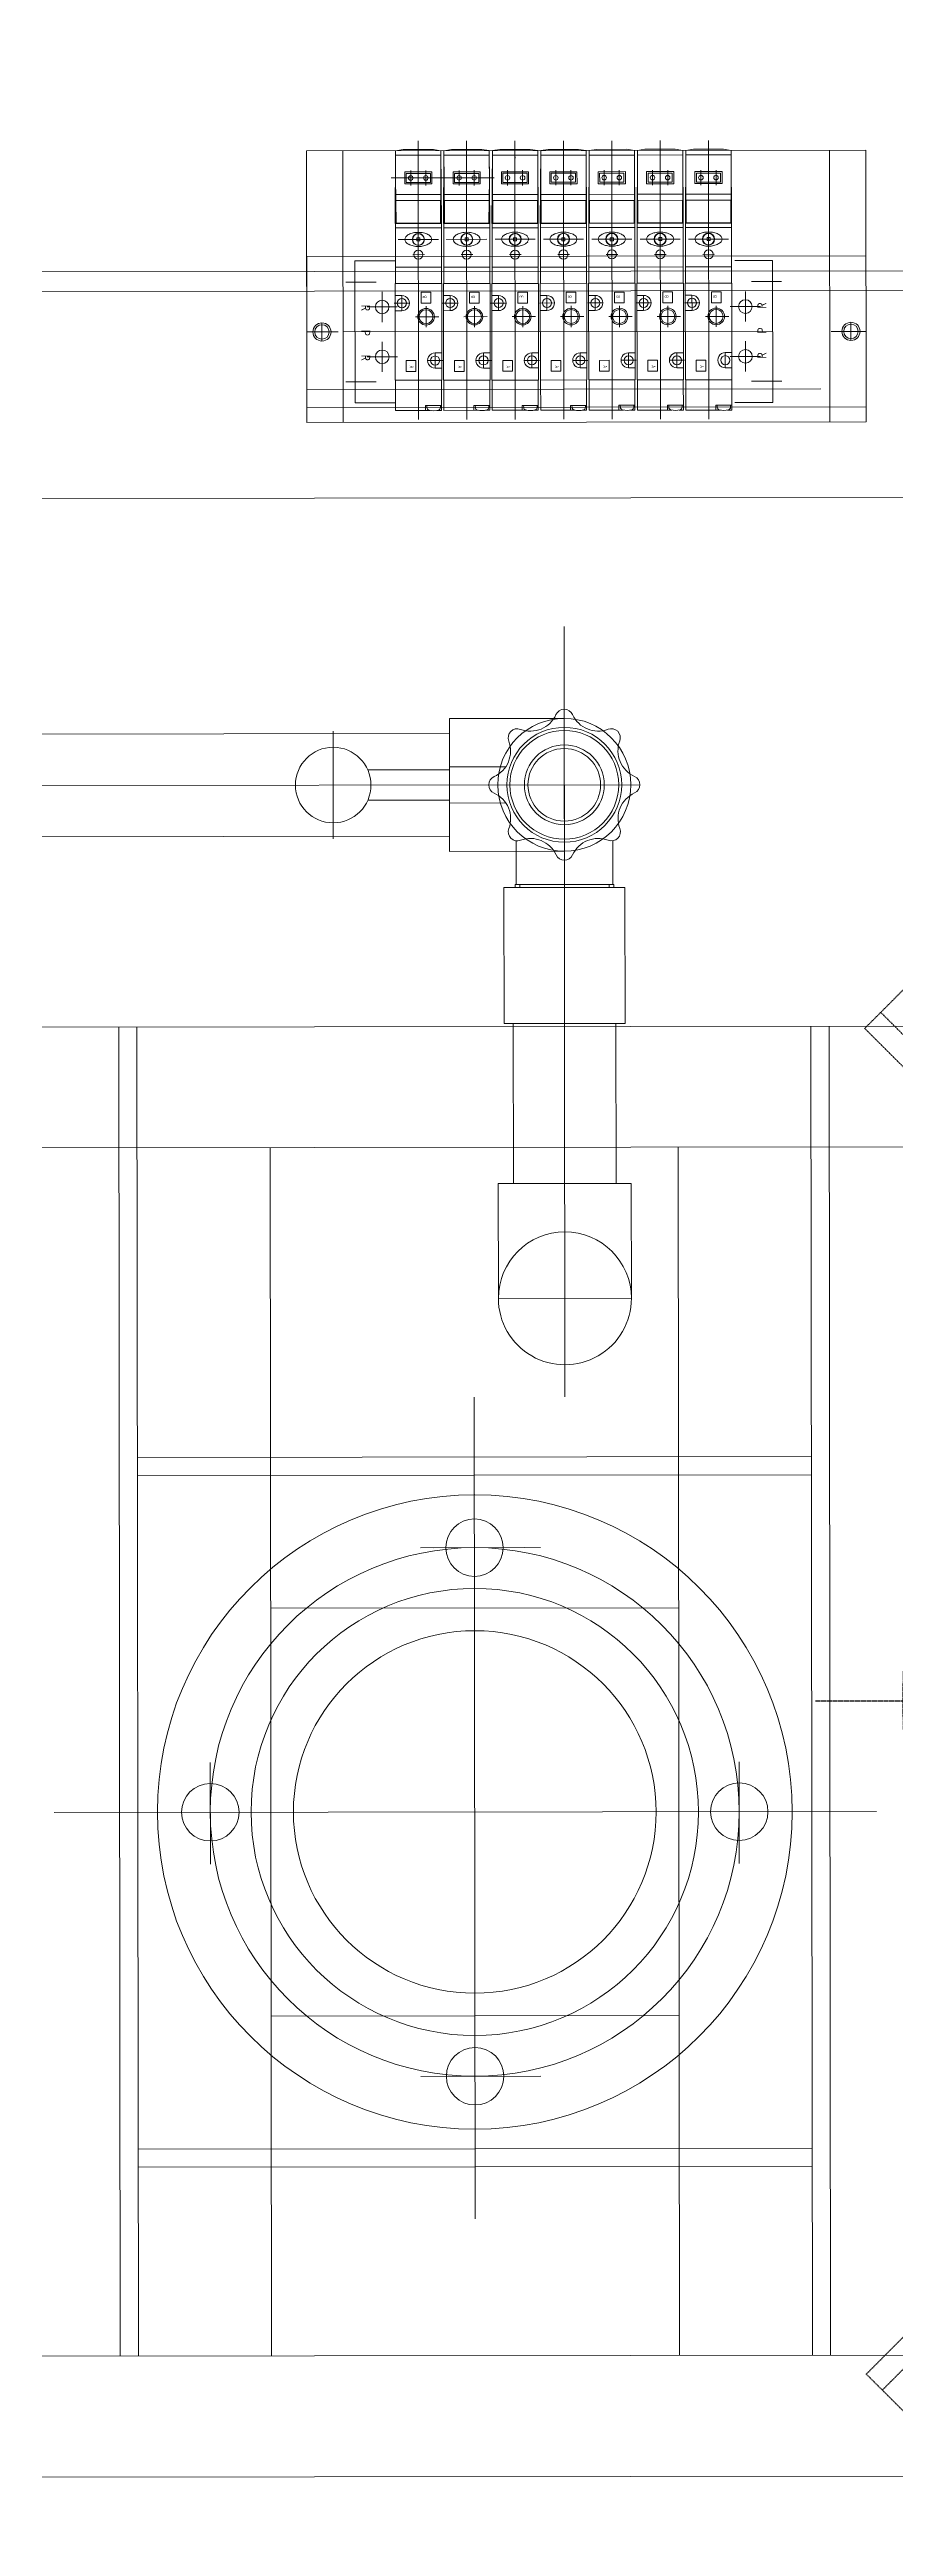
# Model space of a CAD drawing. Header units: feet. Extents: x -99009 to 3252343, y -11094690 to 9035152.
# Drawn here: x 2517600 to 2517880, y -1981471 to -1980651 of the extents above; entities that cross this region are included whole.
import ezdxf
from ezdxf.enums import TextEntityAlignment as Align

# ---------------------------------------------------------------- set-up
doc = ezdxf.new("R2010")
doc.units = ezdxf.units.FT
doc.linetypes.add('CENTER', pattern=[2, 1.25, -0.25, 0.25, -0.25])
doc.linetypes.add('HIDDEN', pattern=[0.375, 0.25, -0.125])
for name, color, linetype in [('1', 1, 'Continuous'), ('K-CENTER', 2, 'CENTER'), ('K-LINE', 7, 'Continuous')]:
    doc.layers.add(name, color=color, linetype=linetype)
doc.styles.add('FX_VECTOR', font='MONOTXT.SHX', dxfattribs={"bigfont": 'BigFont.shx'})
doc.styles.add('K-TXT', font='simplex.shx', dxfattribs={"width": 0.75, "height": 2.5, "bigfont": 'extfont.shx'})

# ---------------------------------------------------------------- blocks, each defined once
blk = doc.blocks.new('lub st')
at = {"layer": 'K-LINE', "color": 2, "linetype": 'Continuous', "lineweight": 15}
for p, q in [((26044.89, 57287.72), (26044.89, 56562.72)), ((26219.89, 57287.72), (26219.89, 56487.72)), ((26259.89, 57287.72), (26259.89, 56487.72)), ((26659.89, 56487.72), (26659.89, 57287.72)), ((26699.89, 56487.72), (26699.89, 57287.72)), ((25969.89, 57087.72), (25969.89, 56562.72)), ((25976.39, 57087.72), (25976.39, 56562.72)), ((25929.89, 56987.72), (26019.89, 56987.72)), ((25929.89, 56802.72), (25929.89, 56987.72)), ((25964.89, 56802.72), (25964.89, 56987.72)), ((25989.89, 56976.2), (25989.89, 56987.72)), ((26014.89, 56802.72), (26014.89, 56987.72)), ((26019.89, 56802.72), (26019.89, 56987.72)), ((26479.89, 56718.59), (26479.89, 56990.59)), ((25986.89, 56982.72), (25992.89, 56982.72)), ((25929.89, 56975.72), (26019.89, 56975.72)), ((26008.89, 56802.72), (26008.89, 56972.72)), ((26659.89, 56975.22), (26219.89, 56975.22)), ((26659.89, 56969.22), (26219.89, 56969.22)), ((26362.39, 56969.22), (26362.39, 56746.22)), ((26368.39, 56969.22), (26368.39, 56746.22)), ((26591.39, 56969.22), (26591.39, 56746.22)), ((26597.39, 56969.22), (26597.39, 56746.22)), ((25966.39, 56956.8), (26013.39, 56956.8)), ((25966.39, 56956.8), (25966.39, 56944.3)), ((25973.39, 56949.8), (25973.39, 56959.8)), ((25989.89, 56814.65), (25989.89, 56956.8)), ((26006.39, 56949.8), (26006.39, 56959.8)), ((26013.39, 56956.8), (26013.39, 56944.3)), ((25976.64, 56947.8), (25986.64, 56947.8)), ((25981.64, 56952.8), (25981.64, 56942.8)), ((25993.14, 56947.8), (26003.14, 56947.8)), ((25998.14, 56952.8), (25998.14, 56942.8)), ((25929.54, 56940.65), (25929.94, 56943.15)), ((25929.54, 56930.65), (25929.54, 56940.65)), ((25929.94, 56943.15), (25954.04, 56943.3)), ((25931.44, 56928.15), (25931.44, 56943.15)), ((25931.44, 56943.15), (25938.94, 56943.15)), ((25936.44, 56938.15), (25941.44, 56938.15)), ((25936.94, 56940.15), (25940.94, 56940.15)), ((25936.94, 56931.15), (25936.94, 56940.15)), ((25937.44, 56939.65), (25940.44, 56939.65)), ((25937.44, 56931.65), (25937.44, 56939.65)), ((25953.94, 56943.01), (25938.94, 56943.15)), ((25940.44, 56931.65), (25940.44, 56939.65)), ((25940.94, 56931.15), (25940.94, 56940.15)), ((25944.44, 56928.19), (25944.44, 56943.1)), ((25946.44, 56928.21), (25946.44, 56943.08)), ((25953.94, 56928.28), (25953.94, 56943.01)), ((25954.04, 56928), (25954.04, 56943.3)), ((25973.89, 56943.25), (25954.04, 56943.25)), ((25955.45, 56928.05), (25955.45, 56943.25)), ((25959.29, 56929), (25959.29, 56942.27)), ((25968.52, 56928.05), (25968.52, 56943.25)), ((25973.89, 56943.35), (26005.89, 56943.35)), ((25973.89, 56927.95), (25973.89, 56943.25)), ((25976.79, 56939.75), (25980.39, 56939.75)), ((25976.79, 56936.55), (25976.79, 56939.75)), ((25980.39, 56936.55), (25980.39, 56939.75)), ((25988.39, 56938.15), (25981.39, 56938.15)), ((25984.89, 56934.65), (25984.89, 56942.34)), ((25996.89, 56941.15), (25996.89, 56943.35)), ((26001.89, 56941.15), (25996.89, 56941.15)), ((26001.89, 56941.15), (26001.89, 56943.35)), ((26005.89, 56927.95), (26005.89, 56943.35)), ((26005.89, 56943.25), (26015.89, 56943.25)), ((26014.29, 56937.95), (26014.29, 56943.25)), ((26014.97, 56942.86), (26014.29, 56942.9)), ((26014.97, 56938.43), (26014.29, 56938.4)), ((26014.29, 56937.95), (26015.89, 56937.95)), ((26015.89, 56941.81), (26015.89, 56943.25)), ((26015.89, 56928.05), (26015.89, 56939.49)), ((26497.04, 56945.22), (26463.39, 56945.22)), ((25926.69, 56935.65), (26018.89, 56935.65)), ((25926.69, 56935.65), (26018.89, 56935.65)), ((25929.94, 56928.15), (25929.54, 56930.65)), ((25931.94, 56935.65), (25932.44, 56935.65)), ((25936.44, 56933.15), (25941.44, 56933.15)), ((25936.94, 56931.15), (25940.94, 56931.15)), ((25937.44, 56931.65), (25940.44, 56931.65)), ((25958.79, 56936.15), (25958.79, 56935.15)), ((25959.79, 56936.15), (25958.79, 56936.15)), ((25959.79, 56935.15), (25958.79, 56935.15)), ((25959.79, 56936.15), (25959.79, 56935.15)), ((25964.34, 56933.79), (25964.34, 56937.66)), ((25976.79, 56936.55), (25980.39, 56936.55)), ((25982.89, 56930.15), (25977.89, 56930.15)), ((25977.89, 56930.15), (25977.89, 56927.95)), ((25980.39, 56927.65), (25980.39, 56932.65)), ((25982.89, 56930.15), (25982.89, 56927.95)), ((26002.99, 56934.75), (25999.39, 56934.75)), ((25999.39, 56934.75), (25999.39, 56931.55)), ((26002.99, 56931.55), (25999.39, 56931.55)), ((26002.99, 56934.75), (26002.99, 56931.55)), ((25929.54, 56924.65), (25929.94, 56927.15)), ((25929.54, 56914.65), (25929.54, 56924.65)), ((25929.94, 56928.15), (25954.04, 56928)), ((25929.94, 56927.15), (25954.04, 56927.3)), ((25931.44, 56928.15), (25938.94, 56928.15)), ((25931.44, 56912.15), (25931.44, 56927.15)), ((25931.44, 56927.15), (25938.94, 56927.15)), ((25936.44, 56922.15), (25941.44, 56922.15)), ((25936.94, 56924.15), (25940.94, 56924.15)), ((25936.94, 56915.15), (25936.94, 56924.15)), ((25937.44, 56923.65), (25940.44, 56923.65)), ((25937.44, 56915.65), (25937.44, 56923.65)), ((25953.94, 56928.28), (25938.94, 56928.15)), ((25953.94, 56927.01), (25938.94, 56927.15)), ((25940.44, 56915.65), (25940.44, 56923.65)), ((25940.94, 56915.15), (25940.94, 56924.15)), ((25944.44, 56912.19), (25944.44, 56927.1)), ((25946.44, 56912.21), (25946.44, 56927.08)), ((25953.94, 56912.28), (25953.94, 56927.01)), ((25973.89, 56928.05), (25954.04, 56928.05)), ((25973.89, 56928.05), (25954.04, 56928.05)), ((25954.04, 56912), (25954.04, 56927.3)), ((25973.89, 56927.25), (25954.04, 56927.25)), ((25955.45, 56912.05), (25955.45, 56927.25)), ((25959.29, 56929.05), (25959.29, 56929)), ((25959.29, 56913), (25959.29, 56926.27)), ((25964.34, 56917.79), (25964.34, 56921.66)), ((25968.52, 56912.05), (25968.52, 56927.25)), ((25973.89, 56927.95), (26005.89, 56927.95)), ((25973.89, 56927.35), (26005.89, 56927.35)), ((25973.89, 56911.95), (25973.89, 56927.25)), ((25976.79, 56923.75), (25980.39, 56923.75)), ((25976.79, 56920.55), (25976.79, 56923.75)), ((25980.39, 56920.55), (25980.39, 56923.75)), ((25988.39, 56922.15), (25981.39, 56922.15)), ((25984.89, 56918.65), (25984.89, 56926.34)), ((25996.89, 56925.15), (25996.89, 56927.35)), ((26001.89, 56925.15), (25996.89, 56925.15)), ((25999.39, 56922.65), (25999.39, 56927.65)), ((26001.89, 56925.15), (26001.89, 56927.35)), ((26005.89, 56928.05), (26015.89, 56928.05)), ((26005.89, 56911.95), (26005.89, 56927.35)), ((26005.89, 56927.25), (26015.89, 56927.25)), ((26014.29, 56921.95), (26014.29, 56927.25)), ((26014.97, 56926.86), (26014.29, 56926.9)), ((26014.97, 56922.43), (26014.29, 56922.4)), ((26014.29, 56921.95), (26015.89, 56921.95)), ((26015.89, 56925.81), (26015.89, 56927.25)), ((26015.89, 56912.05), (26015.89, 56923.49)), ((26659.89, 56925.22), (26259.89, 56925.22)), ((26412.39, 56925.22), (26412.39, 56790.22)), ((26547.39, 56925.22), (26547.39, 56790.22)), ((25926.69, 56919.65), (26018.89, 56919.65)), ((25926.69, 56919.65), (26018.89, 56919.65)), ((25929.94, 56912.15), (25929.54, 56914.65)), ((25931.94, 56919.65), (25932.44, 56919.65)), ((25936.44, 56917.15), (25941.44, 56917.15)), ((25936.94, 56915.15), (25940.94, 56915.15)), ((25937.44, 56915.65), (25940.44, 56915.65)), ((25958.79, 56920.15), (25958.79, 56919.15)), ((25959.79, 56920.15), (25958.79, 56920.15)), ((25959.79, 56919.15), (25958.79, 56919.15)), ((25959.79, 56920.15), (25959.79, 56919.15)), ((25976.79, 56920.55), (25980.39, 56920.55)), ((25982.89, 56914.15), (25977.89, 56914.15)), ((25977.89, 56914.15), (25977.89, 56911.95)), ((25980.39, 56911.65), (25980.39, 56916.65)), ((25982.89, 56914.15), (25982.89, 56911.95)), ((26002.99, 56918.75), (25999.39, 56918.75)), ((25999.39, 56918.75), (25999.39, 56915.55)), ((26002.99, 56915.55), (25999.39, 56915.55)), ((26002.99, 56918.75), (26002.99, 56915.55)), ((25929.54, 56908.65), (25929.94, 56911.15)), ((25929.54, 56898.65), (25929.54, 56908.65)), ((25929.94, 56912.15), (25954.04, 56912)), ((25929.94, 56911.15), (25954.04, 56911.3)), ((25931.44, 56912.15), (25938.94, 56912.15)), ((25931.44, 56896.15), (25931.44, 56911.15)), ((25931.44, 56911.15), (25938.94, 56911.15)), ((25936.44, 56906.15), (25941.44, 56906.15)), ((25936.94, 56908.15), (25940.94, 56908.15)), ((25936.94, 56899.15), (25936.94, 56908.15)), ((25937.44, 56907.65), (25940.44, 56907.65)), ((25937.44, 56899.65), (25937.44, 56907.65)), ((25953.94, 56912.28), (25938.94, 56912.15)), ((25953.94, 56911.01), (25938.94, 56911.15)), ((25940.44, 56899.65), (25940.44, 56907.65)), ((25940.94, 56899.15), (25940.94, 56908.15)), ((25944.44, 56896.19), (25944.44, 56911.1)), ((25946.44, 56896.21), (25946.44, 56911.08)), ((25953.94, 56896.28), (25953.94, 56911.01)), ((25973.89, 56912.05), (25954.04, 56912.05)), ((25973.89, 56912.05), (25954.04, 56912.05)), ((25954.04, 56896), (25954.04, 56911.3)), ((25973.89, 56911.25), (25954.04, 56911.25)), ((25955.45, 56896.05), (25955.45, 56911.25)), ((25959.29, 56913.05), (25959.29, 56913)), ((25959.29, 56897), (25959.29, 56910.27)), ((25964.34, 56901.79), (25964.34, 56905.66)), ((25968.52, 56896.05), (25968.52, 56911.25)), ((25973.89, 56911.95), (26005.89, 56911.95)), ((25973.89, 56911.35), (26005.89, 56911.35)), ((25973.89, 56895.95), (25973.89, 56911.25)), ((25976.79, 56907.75), (25980.39, 56907.75)), ((25976.79, 56904.55), (25976.79, 56907.75)), ((25980.39, 56904.55), (25980.39, 56907.75)), ((25988.39, 56906.15), (25981.39, 56906.15)), ((25984.89, 56902.65), (25984.89, 56910.34)), ((25996.89, 56909.15), (25996.89, 56911.35)), ((26001.89, 56909.15), (25996.89, 56909.15)), ((25999.39, 56906.65), (25999.39, 56911.65)), ((26001.89, 56909.15), (26001.89, 56911.35)), ((26005.89, 56912.05), (26015.89, 56912.05)), ((26005.89, 56895.95), (26005.89, 56911.35)), ((26005.89, 56911.25), (26015.89, 56911.25)), ((26014.29, 56905.95), (26014.29, 56911.25)), ((26014.97, 56910.86), (26014.29, 56910.9)), ((26014.97, 56906.43), (26014.29, 56906.4)), ((26014.29, 56905.95), (26015.89, 56905.95)), ((26015.89, 56909.81), (26015.89, 56911.25)), ((26015.89, 56896.05), (26015.89, 56907.49)), ((26139.89, 56329.72), (26139.89, 56912.72)), ((26218.89, 56907.72), (26173.89, 56907.72)), ((26173.89, 56867.72), (26173.89, 56907.72)), ((26218.89, 56867.72), (26218.89, 56907.72)), ((26271.89, 56865.72), (26271.89, 56909.72)), ((26309.89, 56909.72), (26271.89, 56909.72)), ((26309.89, 56865.72), (26309.89, 56909.72)), ((25926.69, 56903.65), (26018.89, 56903.65)), ((25926.69, 56903.65), (26018.89, 56903.65)), ((25929.94, 56896.15), (25929.54, 56898.65)), ((25931.94, 56903.65), (25932.44, 56903.65)), ((25936.44, 56901.15), (25941.44, 56901.15)), ((25936.94, 56899.15), (25940.94, 56899.15)), ((25937.44, 56899.65), (25940.44, 56899.65)), ((25958.79, 56904.15), (25958.79, 56903.15)), ((25959.79, 56904.15), (25958.79, 56904.15)), ((25959.79, 56903.15), (25958.79, 56903.15)), ((25959.29, 56897.05), (25959.29, 56897)), ((25959.79, 56904.15), (25959.79, 56903.15)), ((25976.79, 56904.55), (25980.39, 56904.55)), ((25982.89, 56898.15), (25977.89, 56898.15)), ((25977.89, 56898.15), (25977.89, 56895.95)), ((25980.39, 56895.65), (25980.39, 56900.65)), ((25982.89, 56898.15), (25982.89, 56895.95)), ((26002.99, 56902.75), (25999.39, 56902.75)), ((25999.39, 56902.75), (25999.39, 56899.55)), ((26002.99, 56899.55), (25999.39, 56899.55)), ((26002.99, 56902.75), (26002.99, 56899.55)), ((26172.89, 56903.72), (26158.41, 56903.72)), ((26172.89, 56904.05), (26173.89, 56904.05)), ((26172.89, 56904.05), (26172.89, 56871.39)), ((26172.89, 56902.52), (26173.89, 56902.52)), ((26271.89, 56904.72), (26218.89, 56904.72)), ((25929.54, 56892.65), (25929.94, 56895.15)), ((25929.54, 56882.65), (25929.54, 56892.65)), ((25929.94, 56896.15), (25954.04, 56896)), ((25929.94, 56895.15), (25954.04, 56895.3)), ((25931.44, 56896.15), (25938.94, 56896.15)), ((25931.44, 56880.15), (25931.44, 56895.15)), ((25931.44, 56895.15), (25938.94, 56895.15)), ((25936.44, 56890.15), (25941.44, 56890.15)), ((25936.94, 56892.15), (25940.94, 56892.15)), ((25936.94, 56883.15), (25936.94, 56892.15)), ((25937.44, 56891.65), (25940.44, 56891.65)), ((25937.44, 56883.65), (25937.44, 56891.65)), ((25953.94, 56896.28), (25938.94, 56896.15)), ((25953.94, 56895.01), (25938.94, 56895.15)), ((25940.44, 56883.65), (25940.44, 56891.65)), ((25940.94, 56883.15), (25940.94, 56892.15)), ((25944.44, 56880.19), (25944.44, 56895.1)), ((25946.44, 56880.21), (25946.44, 56895.08)), ((25953.94, 56880.28), (25953.94, 56895.01)), ((25973.89, 56896.05), (25954.04, 56896.05)), ((25973.89, 56896.05), (25954.04, 56896.05)), ((25954.04, 56880), (25954.04, 56895.3)), ((25973.89, 56895.25), (25954.04, 56895.25)), ((25955.45, 56880.05), (25955.45, 56895.25)), ((25959.29, 56881), (25959.29, 56894.27)), ((25964.34, 56885.79), (25964.34, 56889.66)), ((25968.52, 56880.05), (25968.52, 56895.25)), ((25973.89, 56895.95), (26005.89, 56895.95)), ((25973.89, 56895.35), (26005.89, 56895.35)), ((25973.89, 56879.95), (25973.89, 56895.25)), ((25976.79, 56891.75), (25980.39, 56891.75)), ((25976.79, 56888.55), (25976.79, 56891.75)), ((25980.39, 56888.55), (25980.39, 56891.75)), ((25988.39, 56890.15), (25981.39, 56890.15)), ((25984.89, 56886.65), (25984.89, 56894.34)), ((25996.89, 56893.15), (25996.89, 56895.35)), ((26001.89, 56893.15), (25996.89, 56893.15)), ((25999.39, 56890.65), (25999.39, 56895.65)), ((26001.89, 56893.15), (26001.89, 56895.35)), ((26005.89, 56896.05), (26015.89, 56896.05)), ((26005.89, 56879.95), (26005.89, 56895.35)), ((26005.89, 56895.25), (26015.89, 56895.25)), ((26014.29, 56889.95), (26014.29, 56895.25)), ((26014.97, 56894.86), (26014.29, 56894.9)), ((26014.97, 56890.43), (26014.29, 56890.4)), ((26014.29, 56889.95), (26015.89, 56889.95)), ((26015.89, 56893.81), (26015.89, 56895.25)), ((26015.89, 56880.05), (26015.89, 56891.49)), ((25926.69, 56887.65), (26018.89, 56887.65)), ((25926.69, 56887.65), (26018.89, 56887.65)), ((25929.94, 56880.15), (25929.54, 56882.65)), ((25931.94, 56887.65), (25932.44, 56887.65)), ((25936.44, 56885.15), (25941.44, 56885.15)), ((25936.94, 56883.15), (25940.94, 56883.15)), ((25937.44, 56883.65), (25940.44, 56883.65)), ((25958.79, 56888.15), (25958.79, 56887.15)), ((25959.79, 56888.15), (25958.79, 56888.15)), ((25959.79, 56887.15), (25958.79, 56887.15)), ((25959.29, 56881.05), (25959.29, 56881)), ((25959.79, 56888.15), (25959.79, 56887.15)), ((25976.79, 56888.55), (25980.39, 56888.55)), ((25982.89, 56882.15), (25977.89, 56882.15)), ((25977.89, 56882.15), (25977.89, 56879.95)), ((25980.39, 56879.65), (25980.39, 56884.65)), ((25982.89, 56882.15), (25982.89, 56879.95)), ((26002.99, 56886.75), (25999.39, 56886.75)), ((25999.39, 56886.75), (25999.39, 56883.55)), ((26002.99, 56883.55), (25999.39, 56883.55)), ((26002.99, 56886.75), (26002.99, 56883.55)), ((26342.53, 56887.72), (26087.53, 56887.72)), ((26161.89, 56887.72), (26117.89, 56887.72)), ((26117.89, 56887.72), (26117.89, 56849.72)), ((26161.89, 56887.72), (26161.89, 56849.72)), ((25929.54, 56876.65), (25929.94, 56879.15)), ((25929.54, 56866.65), (25929.54, 56876.65)), ((25929.94, 56880.15), (25954.04, 56880)), ((25929.94, 56879.15), (25954.04, 56879.3)), ((25931.44, 56880.15), (25938.94, 56880.15)), ((25931.44, 56864.15), (25931.44, 56879.15)), ((25931.44, 56879.15), (25938.94, 56879.15)), ((25936.44, 56874.15), (25941.44, 56874.15)), ((25936.94, 56876.15), (25940.94, 56876.15)), ((25936.94, 56867.15), (25936.94, 56876.15)), ((25937.44, 56875.65), (25940.44, 56875.65)), ((25937.44, 56867.65), (25937.44, 56875.65)), ((25953.94, 56880.28), (25938.94, 56880.15)), ((25953.94, 56879.01), (25938.94, 56879.15)), ((25940.44, 56867.65), (25940.44, 56875.65)), ((25940.94, 56867.15), (25940.94, 56876.15)), ((25944.44, 56864.19), (25944.44, 56879.1)), ((25946.44, 56864.21), (25946.44, 56879.08)), ((25953.94, 56864.28), (25953.94, 56879.01)), ((25973.89, 56880.05), (25954.04, 56880.05)), ((25973.89, 56880.05), (25954.04, 56880.05)), ((25954.04, 56864), (25954.04, 56879.3)), ((25973.89, 56879.25), (25954.04, 56879.25)), ((25955.45, 56864.05), (25955.45, 56879.25)), ((25959.29, 56865), (25959.29, 56878.27)), ((25964.34, 56869.79), (25964.34, 56873.66)), ((25968.52, 56864.05), (25968.52, 56879.25)), ((25973.89, 56879.95), (26005.89, 56879.95)), ((25973.89, 56879.35), (26005.89, 56879.35)), ((25973.89, 56863.95), (25973.89, 56879.25)), ((25976.79, 56875.75), (25980.39, 56875.75)), ((25976.79, 56872.55), (25976.79, 56875.75)), ((25976.79, 56872.55), (25980.39, 56872.55)), ((25980.39, 56872.55), (25980.39, 56875.75)), ((25988.39, 56874.15), (25981.39, 56874.15)), ((25984.89, 56870.65), (25984.89, 56878.34)), ((25996.89, 56877.15), (25996.89, 56879.35)), ((26001.89, 56877.15), (25996.89, 56877.15)), ((25999.39, 56874.65), (25999.39, 56879.65)), ((26001.89, 56877.15), (26001.89, 56879.35)), ((26005.89, 56880.05), (26015.89, 56880.05)), ((26005.89, 56863.95), (26005.89, 56879.35)), ((26005.89, 56879.25), (26015.89, 56879.25)), ((26014.29, 56873.95), (26014.29, 56879.25)), ((26014.97, 56878.86), (26014.29, 56878.9)), ((26014.97, 56874.43), (26014.29, 56874.4)), ((26014.29, 56873.95), (26015.89, 56873.95)), ((26015.89, 56877.81), (26015.89, 56879.25)), ((26015.89, 56864.05), (26015.89, 56875.49)), ((26172.89, 56872.92), (26173.89, 56872.92)), ((26392.39, 56879.52), (26392.39, 56839.81)), ((26392.39, 56874.25), (26392.39, 56844.25)), ((26567.39, 56879.52), (26567.39, 56839.81)), ((25926.69, 56871.65), (26018.89, 56871.65)), ((25926.69, 56871.65), (26018.89, 56871.65)), ((25929.94, 56864.15), (25929.54, 56866.65)), ((25929.94, 56864.15), (25954.04, 56864)), ((25931.44, 56864.15), (25938.94, 56864.15)), ((25931.94, 56871.65), (25932.44, 56871.65)), ((25936.44, 56869.15), (25941.44, 56869.15)), ((25936.94, 56867.15), (25940.94, 56867.15)), ((25937.44, 56867.65), (25940.44, 56867.65)), ((25938.94, 56830.71), (25938.94, 56864.71)), ((25953.94, 56864.28), (25938.94, 56864.15)), ((25958.79, 56872.15), (25958.79, 56871.15)), ((25959.79, 56872.15), (25958.79, 56872.15)), ((25959.79, 56871.15), (25958.79, 56871.15)), ((25959.29, 56865.05), (25959.29, 56865)), ((25959.79, 56872.15), (25959.79, 56871.15)), ((25982.89, 56866.15), (25977.89, 56866.15)), ((25977.89, 56866.15), (25977.89, 56863.95)), ((25980.39, 56863.65), (25980.39, 56868.65)), ((25982.89, 56866.15), (25982.89, 56863.95)), ((26002.99, 56870.75), (25999.39, 56870.75)), ((25999.39, 56870.75), (25999.39, 56867.55)), ((26002.99, 56867.55), (25999.39, 56867.55)), ((26002.99, 56870.75), (26002.99, 56867.55)), ((26133.89, 56868.36), (26133.89, 56849.72)), ((26145.89, 56868.36), (26145.89, 56849.72)), ((26172.89, 56871.72), (26158.41, 56871.72)), ((26172.89, 56871.39), (26173.89, 56871.39)), ((26218.89, 56867.72), (26173.89, 56867.72)), ((26271.89, 56870.72), (26218.89, 56870.72)), ((26309.89, 56865.72), (26271.89, 56865.72)), ((25929.54, 56860.65), (25929.94, 56863.15)), ((25929.54, 56850.65), (25929.54, 56860.65)), ((25929.94, 56863.15), (25954.04, 56863.3)), ((25931.44, 56848.15), (25931.44, 56863.15)), ((25931.44, 56863.15), (25938.94, 56863.15)), ((25936.44, 56858.15), (25941.44, 56858.15)), ((25936.94, 56860.15), (25940.94, 56860.15)), ((25936.94, 56851.15), (25936.94, 56860.15)), ((25937.44, 56859.65), (25940.44, 56859.65)), ((25937.44, 56851.65), (25937.44, 56859.65)), ((25953.94, 56863.01), (25938.94, 56863.15)), ((25940.44, 56851.65), (25940.44, 56859.65)), ((25940.94, 56851.15), (25940.94, 56860.15)), ((25944.44, 56848.19), (25944.44, 56863.1)), ((25946.44, 56848.21), (25946.44, 56863.08)), ((25953.94, 56848.28), (25953.94, 56863.01)), ((25973.89, 56864.05), (25954.04, 56864.05)), ((25973.89, 56864.05), (25954.04, 56864.05)), ((25954.04, 56848), (25954.04, 56863.3)), ((25973.89, 56863.25), (25954.04, 56863.25)), ((25955.45, 56848.05), (25955.45, 56863.25)), ((25958.79, 56856.15), (25958.79, 56855.15)), ((25959.79, 56856.15), (25958.79, 56856.15)), ((25959.29, 56849), (25959.29, 56862.27)), ((25959.79, 56856.15), (25959.79, 56855.15)), ((25964.34, 56853.79), (25964.34, 56857.66)), ((25968.52, 56848.05), (25968.52, 56863.25)), ((25973.89, 56863.95), (26005.89, 56863.95)), ((25973.89, 56863.35), (26005.89, 56863.35)), ((25973.89, 56847.95), (25973.89, 56863.25)), ((25976.79, 56859.75), (25980.39, 56859.75)), ((25976.79, 56856.55), (25976.79, 56859.75)), ((25976.79, 56856.55), (25980.39, 56856.55)), ((25980.39, 56856.55), (25980.39, 56859.75)), ((25988.39, 56858.15), (25981.39, 56858.15)), ((25984.89, 56854.65), (25984.89, 56862.34)), ((25996.89, 56861.15), (25996.89, 56863.35)), ((26001.89, 56861.15), (25996.89, 56861.15)), ((25999.39, 56858.65), (25999.39, 56863.65)), ((26001.89, 56861.15), (26001.89, 56863.35)), ((26005.89, 56864.05), (26015.89, 56864.05)), ((26005.89, 56847.95), (26005.89, 56863.35)), ((26005.89, 56863.25), (26015.89, 56863.25)), ((26014.29, 56857.95), (26014.29, 56863.25)), ((26014.97, 56862.86), (26014.29, 56862.9)), ((26014.97, 56858.43), (26014.29, 56858.4)), ((26014.29, 56857.95), (26015.89, 56857.95)), ((26015.89, 56861.81), (26015.89, 56863.25)), ((26015.89, 56848.05), (26015.89, 56859.49)), ((26614.53, 56857.72), (26342.53, 56857.72)), ((25926.69, 56855.65), (26018.89, 56855.65)), ((25926.69, 56855.65), (26018.89, 56855.65)), ((25929.94, 56848.15), (25929.54, 56850.65)), ((25929.94, 56848.15), (25954.04, 56848)), ((25931.44, 56848.15), (25938.94, 56848.15)), ((25931.94, 56855.65), (25932.44, 56855.65)), ((25936.44, 56853.15), (25941.44, 56853.15)), ((25936.94, 56851.15), (25940.94, 56851.15)), ((25937.44, 56851.65), (25940.44, 56851.65)), ((25953.94, 56848.28), (25938.94, 56848.15)), ((25973.89, 56848.05), (25954.04, 56848.05)), ((25973.89, 56848.05), (25954.04, 56848.05)), ((25959.79, 56855.15), (25958.79, 56855.15)), ((25959.29, 56849.05), (25959.29, 56849)), ((25973.89, 56847.95), (26005.89, 56847.95)), ((25982.89, 56850.15), (25977.89, 56850.15)), ((25977.89, 56850.15), (25977.89, 56847.95)), ((25980.39, 56847.65), (25980.39, 56852.65)), ((25982.89, 56850.15), (25982.89, 56847.95)), ((26002.99, 56854.75), (25999.39, 56854.75)), ((25999.39, 56854.75), (25999.39, 56851.55)), ((26002.99, 56851.55), (25999.39, 56851.55)), ((26002.99, 56854.75), (26002.99, 56851.55)), ((26005.89, 56848.05), (26015.89, 56848.05)), ((26161.89, 56849.72), (26117.89, 56849.72)), ((26122.89, 56660.72), (26122.89, 56849.72)), ((26145.89, 56849.72), (26133.89, 56849.72)), ((26134.89, 56849.72), (26134.89, 56822.72)), ((26144.89, 56849.72), (26144.89, 56822.72)), ((26156.89, 56660.72), (26156.89, 56849.72)), ((25926.69, 56839.65), (26018.89, 56839.65)), ((25929.54, 56844.65), (25929.94, 56847.15)), ((25929.54, 56834.65), (25929.54, 56844.65)), ((25929.94, 56847.15), (25954.04, 56847.3)), ((25931.44, 56832.15), (25931.44, 56847.15)), ((25931.44, 56847.15), (25938.94, 56847.15)), ((25931.94, 56839.65), (25932.44, 56839.65)), ((25936.44, 56842.15), (25941.44, 56842.15)), ((25936.94, 56844.15), (25940.94, 56844.15)), ((25936.94, 56835.15), (25936.94, 56844.15)), ((25937.44, 56843.65), (25940.44, 56843.65)), ((25937.44, 56835.65), (25937.44, 56843.65)), ((25953.94, 56847.01), (25938.94, 56847.15)), ((25940.44, 56835.65), (25940.44, 56843.65)), ((25940.94, 56835.15), (25940.94, 56844.15)), ((25944.44, 56832.19), (25944.44, 56847.1)), ((25946.44, 56832.21), (25946.44, 56847.08)), ((25953.94, 56832.28), (25953.94, 56847.01)), ((25954.04, 56832), (25954.04, 56847.3)), ((25973.89, 56847.25), (25954.04, 56847.25)), ((25955.45, 56832.05), (25955.45, 56847.25)), ((25958.79, 56840.15), (25958.79, 56839.15)), ((25959.79, 56840.15), (25958.79, 56840.15)), ((25959.29, 56833), (25959.29, 56846.27)), ((25959.79, 56840.15), (25959.79, 56839.15)), ((25964.34, 56837.79), (25964.34, 56841.66)), ((25968.52, 56832.05), (25968.52, 56847.25)), ((25973.89, 56847.35), (26005.89, 56847.35)), ((25973.89, 56831.95), (25973.89, 56847.25)), ((25976.79, 56843.75), (25980.39, 56843.75)), ((25976.79, 56840.55), (25976.79, 56843.75)), ((25976.79, 56840.55), (25980.39, 56840.55)), ((25980.39, 56840.55), (25980.39, 56843.75)), ((25988.39, 56842.15), (25981.39, 56842.15)), ((25984.89, 56838.65), (25984.89, 56846.34)), ((25996.89, 56845.15), (25996.89, 56847.35)), ((26001.89, 56845.15), (25996.89, 56845.15)), ((25999.39, 56842.65), (25999.39, 56847.65)), ((26001.89, 56845.15), (26001.89, 56847.35)), ((26005.89, 56831.95), (26005.89, 56847.35)), ((26005.89, 56847.25), (26015.89, 56847.25)), ((26014.29, 56841.95), (26014.29, 56847.25)), ((26014.97, 56846.86), (26014.29, 56846.9)), ((26014.97, 56842.43), (26014.29, 56842.4)), ((26014.29, 56841.95), (26015.89, 56841.95)), ((26015.89, 56845.81), (26015.89, 56847.25)), ((26015.89, 56832.05), (26015.89, 56843.49)), ((25929.94, 56832.15), (25929.54, 56834.65)), ((25929.94, 56832.15), (25954.04, 56832)), ((25931.44, 56832.15), (25938.94, 56832.15)), ((25936.44, 56837.15), (25941.44, 56837.15)), ((25936.94, 56835.15), (25940.94, 56835.15)), ((25937.44, 56835.65), (25940.44, 56835.65)), ((25953.94, 56832.28), (25938.94, 56832.15)), ((25973.89, 56832.05), (25954.04, 56832.05)), ((25959.79, 56839.15), (25958.79, 56839.15)), ((25959.29, 56833.05), (25959.29, 56833)), ((25966.39, 56818.65), (25966.39, 56832.15)), ((25973.89, 56831.95), (26005.89, 56831.95)), ((25982.89, 56834.15), (25977.89, 56834.15)), ((25977.89, 56834.15), (25977.89, 56831.95)), ((25980.39, 56831.65), (25980.39, 56836.65)), ((25981.64, 56822.65), (25981.64, 56832.65)), ((25982.89, 56834.15), (25982.89, 56831.95)), ((25998.14, 56822.65), (25998.14, 56832.65)), ((26002.99, 56838.75), (25999.39, 56838.75)), ((25999.39, 56838.75), (25999.39, 56835.55)), ((26002.99, 56835.55), (25999.39, 56835.55)), ((26002.99, 56838.75), (26002.99, 56835.55)), ((26005.89, 56832.05), (26015.89, 56832.05)), ((26013.39, 56818.65), (26013.39, 56832.15)), ((25973.39, 56815.65), (25973.39, 56825.65)), ((25976.64, 56827.65), (25986.64, 56827.65)), ((25993.14, 56827.65), (26003.14, 56827.65)), ((26006.39, 56815.65), (26006.39, 56825.65)), ((25966.39, 56818.65), (26013.39, 56818.65)), ((25929.89, 56814.72), (26019.89, 56814.72)), ((25986.89, 56807.72), (25992.89, 56807.72)), ((25989.89, 56802.72), (25989.89, 56813.05)), ((26157.7, 56811.26), (26122.05, 56811.26)), ((25929.89, 56802.72), (26019.89, 56802.72)), ((26014.89, 56802.72), (25964.89, 56802.72)), ((26659.89, 56790.22), (26259.89, 56790.22)), ((26497.04, 56770.22), (26463.39, 56770.22)), ((26659.89, 56746.22), (26219.89, 56746.22)), ((26659.89, 56740.22), (26219.89, 56740.22))]:
    blk.add_line(p, q, dxfattribs=at)
for centre, radius in [((25989.89, 56982.72), 3), ((25989.89, 56982.72), 2.4), ((26479.89, 56857.72), 105), ((26479.89, 56945.22), 9.5), ((25981.64, 56947.8), 2.25), ((25998.14, 56947.8), 2.25), ((25938.94, 56938.15), 0.75), ((25984.89, 56938.15), 2.75), ((25984.89, 56938.15), 2.3), ((25999.39, 56941.15), 1.5), ((26479.89, 56857.72), 87.5), ((25938.94, 56933.15), 0.75), ((25959.29, 56935.65), 2), ((25959.29, 56935.65), 1.9), ((25964.34, 56935.65), 1.5), ((25980.39, 56930.15), 1.5), ((26479.89, 56857.72), 74), ((25938.94, 56922.15), 0.75), ((25959.29, 56919.65), 2), ((25959.29, 56919.65), 1.9), ((25984.89, 56922.15), 2.75), ((25984.89, 56922.15), 2.3), ((25999.39, 56925.15), 1.5), ((25938.94, 56917.15), 0.75), ((25964.34, 56919.65), 1.5), ((25980.39, 56914.15), 1.5), ((26479.89, 56857.72), 60), ((25938.94, 56906.15), 0.75), ((25959.29, 56903.65), 2), ((25959.29, 56903.65), 1.9), ((25964.34, 56903.65), 1.5), ((25984.89, 56906.15), 2.75), ((25984.89, 56906.15), 2.3), ((25999.39, 56909.15), 1.5), ((26139.89, 56887.72), 19), ((26139.89, 56887.72), 18), ((25938.94, 56901.15), 0.75), ((25980.39, 56898.15), 1.5), ((26139.89, 56887.72), 13.22), ((26139.89, 56887.72), 12.02), ((25938.94, 56890.15), 0.75), ((25959.29, 56887.65), 2), ((25959.29, 56887.65), 1.9), ((25964.34, 56887.65), 1.5), ((25984.89, 56890.15), 2.75), ((25984.89, 56890.15), 2.3), ((25999.39, 56893.15), 1.5), ((25938.94, 56885.15), 0.75), ((25980.39, 56882.15), 1.5), ((25938.94, 56874.15), 0.75), ((25959.29, 56871.65), 2), ((25959.29, 56871.65), 1.9), ((25964.34, 56871.65), 1.5), ((25984.89, 56874.15), 2.75), ((25984.89, 56874.15), 2.3), ((25999.39, 56877.15), 1.5), ((25938.94, 56869.15), 0.75), ((25980.39, 56866.15), 1.5), ((26392.39, 56857.72), 9.5), ((26567.39, 56857.72), 9.5), ((25938.94, 56858.15), 0.75), ((25959.29, 56855.65), 2), ((25959.29, 56855.65), 1.9), ((25964.34, 56855.65), 1.5), ((25984.89, 56858.15), 2.75), ((25984.89, 56858.15), 2.3), ((25999.39, 56861.15), 1.5), ((25938.94, 56853.15), 0.75), ((25980.39, 56850.15), 1.5), ((25938.94, 56842.15), 0.75), ((25959.29, 56839.65), 2), ((25959.29, 56839.65), 1.9), ((25964.34, 56839.65), 1.5), ((25984.89, 56842.15), 2.75), ((25984.89, 56842.15), 2.3), ((25999.39, 56845.15), 1.5), ((25938.94, 56837.15), 0.75), ((25980.39, 56834.15), 1.5), ((25981.64, 56827.65), 2.25), ((25998.14, 56827.65), 2.25), ((26139.89, 56811.26), 12.5), ((25989.89, 56807.72), 3), ((25989.89, 56807.72), 2.4), ((26479.89, 56770.22), 9.5)]:
    blk.add_circle(centre, radius, dxfattribs=at)
for centre, radius, start, end in [((25961.08, 56936.84), 3.95, 149.89429, 172.39429), ((25960.48, 56937.44), 3.15, 131.33645, 153.83645), ((25959.71, 56937.76), 2.42, 100.0148, 122.5148), ((25958.86, 56937.76), 2.42, 57.4852, 79.9852), ((25958.09, 56937.44), 3.15, 26.16355, 48.66355), ((25957.49, 56936.84), 3.95, 7.60571, 30.10571), ((25999.39, 56941.15), 2.5, 180, 0.00003), ((26014.93, 56941.96), 0.9, 14.94411, 86.9999), ((26014.93, 56939.33), 0.9, 272.99997, 345.05575), ((26010, 56940.65), 6, 345.03447, 14.96551), ((25961.4, 56936.07), 4.44, 162.9449, 185.4449), ((25961.4, 56935.22), 4.44, 174.5551, 197.0551), ((25961.08, 56934.45), 3.95, 187.60571, 210.10571), ((25960.48, 56933.85), 3.15, 206.16355, 228.66355), ((25959.71, 56933.53), 2.42, 237.4852, 259.9852), ((25958.86, 56933.53), 2.42, 280.0148, 302.5148), ((25958.09, 56933.85), 3.15, 311.33645, 333.83645), ((25957.49, 56934.45), 3.95, 329.89429, 352.39429), ((25957.17, 56936.07), 4.44, 354.5551, 17.0551), ((25957.17, 56935.22), 4.44, 342.9449, 5.4449), ((25980.39, 56930.15), 2.5, 359.99998, 180), ((25961.08, 56920.84), 3.95, 149.89429, 172.39429), ((25960.48, 56921.44), 3.15, 131.33645, 153.83645), ((25959.71, 56921.76), 2.42, 100.0148, 122.5148), ((25958.86, 56921.76), 2.42, 57.4852, 79.9852), ((25958.09, 56921.44), 3.15, 26.16355, 48.66355), ((25957.49, 56920.84), 3.95, 7.60571, 30.10571), ((25999.39, 56925.15), 2.5, 180, 0.00003), ((26014.93, 56925.96), 0.9, 14.94411, 86.9999), ((26014.93, 56923.33), 0.9, 272.99997, 345.05575), ((26010, 56924.65), 6, 345.03447, 14.96551), ((25961.4, 56920.07), 4.44, 162.9449, 185.4449), ((25961.4, 56919.22), 4.44, 174.5551, 197.0551), ((25961.08, 56918.45), 3.95, 187.60571, 210.10571), ((25960.48, 56917.85), 3.15, 206.16355, 228.66355), ((25959.71, 56917.53), 2.42, 237.4852, 259.9852), ((25958.86, 56917.53), 2.42, 280.0148, 302.5148), ((25958.09, 56917.85), 3.15, 311.33645, 333.83645), ((25957.49, 56918.45), 3.95, 329.89429, 352.39429), ((25957.17, 56920.07), 4.44, 354.5551, 17.0551), ((25957.17, 56919.22), 4.44, 342.9449, 5.4449), ((25980.39, 56914.15), 2.5, 359.99998, 180), ((25961.4, 56904.07), 4.44, 162.9449, 185.4449), ((25961.08, 56904.84), 3.95, 149.89429, 172.39429), ((25960.48, 56905.44), 3.15, 131.33645, 153.83645), ((25959.71, 56905.76), 2.42, 100.0148, 122.5148), ((25958.86, 56905.76), 2.42, 57.4852, 79.9852), ((25958.09, 56905.44), 3.15, 26.16355, 48.66355), ((25957.49, 56904.84), 3.95, 7.60571, 30.10571), ((25957.17, 56904.07), 4.44, 354.5551, 17.0551), ((25999.39, 56909.15), 2.5, 180, 0.00003), ((26014.93, 56909.96), 0.9, 14.94411, 86.9999), ((26014.93, 56907.33), 0.9, 272.99997, 345.05575), ((26010, 56908.65), 6, 345.03447, 14.96551), ((26139.89, 56887.72), 22, 0, 180), ((26124.33, 56903.28), 3, 69.30571, 200.69429), ((26128.68, 56914.78), 9.3, 249.30571, 335.69429), ((26139.89, 56909.72), 3, 24.30571, 155.69429), ((26151.1, 56914.78), 9.3, 204.30571, 290.69429), ((26155.44, 56903.28), 3, 339.30571, 110.69429), ((26309.89, 56887.72), 22, 90, 270), ((26309.89, 56887.72), 22, 270, 90), ((25961.4, 56903.22), 4.44, 174.5551, 197.0551), ((25961.08, 56902.45), 3.95, 187.60571, 210.10571), ((25960.48, 56901.85), 3.15, 206.16355, 228.66355), ((25959.71, 56901.53), 2.42, 237.4852, 259.9852), ((25958.86, 56901.53), 2.42, 280.0148, 302.5148), ((25958.09, 56901.85), 3.15, 311.33645, 333.83645), ((25957.49, 56902.45), 3.95, 329.89429, 352.39429), ((25957.17, 56903.22), 4.44, 342.9449, 5.4449), ((25980.39, 56898.15), 2.5, 359.99998, 180), ((26112.82, 56898.93), 9.3, 294.30571, 20.69429), ((26166.95, 56898.93), 9.3, 159.30571, 245.69429), ((25961.4, 56888.07), 4.44, 162.9449, 185.4449), ((25961.08, 56888.84), 3.95, 149.89429, 172.39429), ((25960.48, 56889.44), 3.15, 131.33645, 153.83645), ((25959.71, 56889.76), 2.42, 100.0148, 122.5148), ((25958.86, 56889.76), 2.42, 57.4852, 79.9852), ((25958.09, 56889.44), 3.15, 26.16355, 48.66355), ((25957.49, 56888.84), 3.95, 7.60571, 30.10571), ((25957.17, 56888.07), 4.44, 354.5551, 17.0551), ((25999.39, 56893.15), 2.5, 180, 0.00003), ((26014.93, 56893.96), 0.9, 14.94411, 86.9999), ((26014.93, 56891.33), 0.9, 272.99997, 345.05575), ((26010, 56892.65), 6, 345.03447, 14.96551), ((26117.89, 56887.72), 3, 114.30571, 245.69429), ((26161.89, 56887.72), 3, 294.30571, 65.69429), ((25961.4, 56887.22), 4.44, 174.5551, 197.0551), ((25961.08, 56886.45), 3.95, 187.60571, 210.10571), ((25960.48, 56885.85), 3.15, 206.16355, 228.66355), ((25959.71, 56885.53), 2.42, 237.4852, 259.9852), ((25958.86, 56885.53), 2.42, 280.0148, 302.5148), ((25958.09, 56885.85), 3.15, 311.33645, 333.83645), ((25957.49, 56886.45), 3.95, 329.89429, 352.39429), ((25957.17, 56887.22), 4.44, 342.9449, 5.4449), ((25980.39, 56882.15), 2.5, 359.99998, 180), ((26112.82, 56876.51), 9.3, 339.30571, 65.69429), ((26139.89, 56887.72), 22, 180, 0), ((26166.95, 56876.51), 9.3, 114.30571, 200.69429), ((25961.4, 56872.07), 4.44, 162.9449, 185.4449), ((25961.08, 56872.84), 3.95, 149.89429, 172.39429), ((25960.48, 56873.44), 3.15, 131.33645, 153.83645), ((25959.71, 56873.76), 2.42, 100.0148, 122.5148), ((25958.86, 56873.76), 2.42, 57.4852, 79.9852), ((25958.09, 56873.44), 3.15, 26.16355, 48.66355), ((25957.49, 56872.84), 3.95, 7.60571, 30.10571), ((25957.17, 56872.07), 4.44, 354.5551, 17.0551), ((25999.39, 56877.15), 2.5, 180, 0.00003), ((26014.93, 56877.96), 0.9, 14.94411, 86.9999), ((26014.93, 56875.33), 0.9, 272.99997, 345.05575), ((26010, 56876.65), 6, 345.03447, 14.96551), ((26124.33, 56872.16), 3, 159.30571, 290.69429), ((26155.44, 56872.16), 3, 249.30571, 20.69429), ((25961.4, 56871.22), 4.44, 174.5551, 197.0551), ((25961.08, 56870.45), 3.95, 187.60571, 210.10571), ((25960.48, 56869.85), 3.15, 206.16355, 228.66355), ((25959.71, 56869.53), 2.42, 237.4852, 259.9852), ((25958.86, 56869.53), 2.42, 280.0148, 302.5148), ((25958.09, 56869.85), 3.15, 311.33645, 333.83645), ((25957.49, 56870.45), 3.95, 329.89429, 352.39429), ((25957.17, 56871.22), 4.44, 342.9449, 5.4449), ((25980.39, 56866.15), 2.5, 359.99998, 180), ((26128.68, 56860.66), 9.3, 24.30571, 110.69429), ((26139.89, 56865.72), 3, 204.30571, 335.69429), ((26151.1, 56860.66), 9.3, 69.30571, 155.69429), ((25961.4, 56856.07), 4.44, 162.9449, 185.4449), ((25961.08, 56856.84), 3.95, 149.89429, 172.39429), ((25960.48, 56857.44), 3.15, 131.33645, 153.83645), ((25959.71, 56857.76), 2.42, 100.0148, 122.5148), ((25958.86, 56857.76), 2.42, 57.4852, 79.9852), ((25958.09, 56857.44), 3.15, 26.16355, 48.66355), ((25957.49, 56856.84), 3.95, 7.60571, 30.10571), ((25957.17, 56856.07), 4.44, 354.5551, 17.0551), ((25999.39, 56861.15), 2.5, 180, 0.00003), ((26014.93, 56861.96), 0.9, 14.94411, 86.9999), ((26014.93, 56859.33), 0.9, 272.99997, 345.05575), ((26010, 56860.65), 6, 345.03447, 14.96551), ((25961.4, 56855.22), 4.44, 174.5551, 197.0551), ((25961.08, 56854.45), 3.95, 187.60571, 210.10571), ((25960.48, 56853.85), 3.15, 206.16355, 228.66355), ((25959.71, 56853.53), 2.42, 237.4852, 259.9852), ((25958.86, 56853.53), 2.42, 280.0148, 302.5148), ((25958.09, 56853.85), 3.15, 311.33645, 333.83645), ((25957.49, 56854.45), 3.95, 329.89429, 352.39429), ((25957.17, 56855.22), 4.44, 342.9449, 5.4449), ((25980.39, 56850.15), 2.5, 359.99998, 180), ((25961.4, 56840.07), 4.44, 162.9449, 185.4449), ((25961.4, 56839.22), 4.44, 174.5551, 197.0551), ((25961.08, 56840.84), 3.95, 149.89429, 172.39429), ((25960.48, 56841.44), 3.15, 131.33645, 153.83645), ((25959.71, 56841.76), 2.42, 100.0148, 122.5148), ((25958.86, 56841.76), 2.42, 57.4852, 79.9852), ((25958.09, 56841.44), 3.15, 26.16355, 48.66355), ((25957.49, 56840.84), 3.95, 7.60571, 30.10571), ((25957.17, 56840.07), 4.44, 354.5551, 17.0551), ((25957.17, 56839.22), 4.44, 342.9449, 5.4449), ((25999.39, 56845.15), 2.5, 180, 0.00003), ((26014.93, 56845.96), 0.9, 14.94411, 86.9999), ((26014.93, 56843.33), 0.9, 272.99997, 345.05575), ((26010, 56844.65), 6, 345.03447, 14.96551), ((25961.08, 56838.45), 3.95, 187.60571, 210.10571), ((25960.48, 56837.85), 3.15, 206.16355, 228.66355), ((25959.71, 56837.53), 2.42, 237.4852, 259.9852), ((25958.86, 56837.53), 2.42, 280.0148, 302.5148), ((25958.09, 56837.85), 3.15, 311.33645, 333.83645), ((25957.49, 56838.45), 3.95, 329.89429, 352.39429), ((25980.39, 56834.15), 2.5, 359.99998, 180)]:
    blk.add_arc(centre, radius, start, end, dxfattribs=at)
at = {"layer": 'K-LINE', "color": 2, "linetype": 'Continuous', "lineweight": 15, "style": 'FX_VECTOR'}
for s, height, width, p, p2 in [('Ｒ', 3.2, 1.038878, (25982.78, 56955.02), (25979.9, 56955.02)), ('Ｐ', 3.2, 1.125451, (25991.03, 56955.02), (25988.15, 56955.02)), ('Ｒ', 3.2, 1.038878, (25999.28, 56955.02), (25996.4, 56955.02)), ('Ｂ', 1.2, 1.125451, (25978.81, 56938.45), (25977.73, 56938.45)), ('Ｂ', 1.2, 1.125451, (25978.81, 56922.45), (25977.73, 56922.45)), ('Ｂ', 1.2, 1.125451, (25978.81, 56906.45), (25977.73, 56906.45)), ('Ｂ', 1.2, 1.125451, (25978.81, 56890.45), (25977.73, 56890.45)), ('Ｂ', 1.2, 1.125451, (25978.81, 56874.45), (25977.73, 56874.45)), ('Ｂ', 1.2, 1.125451, (25978.81, 56858.45), (25977.73, 56858.45)), ('Ｂ', 1.2, 1.125451, (25978.81, 56842.45), (25977.73, 56842.45))]:
    blk.add_text(s, height=height, rotation=180, dxfattribs=dict(at, width=width)).set_placement(p, p2, align=Align.FIT)
for s, height, width, p, p2 in [('Ａ', 1.2, 1.038878, (26000.96, 56932.65), (26002.04, 56932.65)), ('Ａ', 1.2, 1.038878, (26000.96, 56916.65), (26002.04, 56916.65)), ('Ａ', 1.2, 1.038878, (26000.96, 56900.65), (26002.04, 56900.65)), ('Ａ', 1.2, 1.038878, (26000.96, 56884.65), (26002.04, 56884.65)), ('Ａ', 1.2, 1.038878, (26000.96, 56868.65), (26002.04, 56868.65)), ('Ａ', 1.2, 1.038878, (26000.96, 56852.65), (26002.04, 56852.65)), ('Ａ', 1.2, 1.038878, (26000.96, 56836.65), (26002.04, 56836.65)), ('Ｒ', 3.2, 1.038878, (25980.49, 56820.42), (25983.37, 56820.42)), ('Ｐ', 3.2, 1.125451, (25988.74, 56820.42), (25991.62, 56820.42)), ('Ｒ', 3.2, 1.038878, (25996.99, 56820.42), (25999.87, 56820.42))]:
    blk.add_text(s, height=height, dxfattribs=dict(at, width=width)).set_placement(p, p2, align=Align.FIT)
blk = doc.blocks.new('G$C14752FE2')
at = {"color": 0, "linetype": 'ByBlock', "lineweight": -2}
for p, q in [((-11.99, 6.93), (-11.99, -6.92)), ((11.99, -6.92), (11.99, 6.93)), ((-11.99, -6.92), (0, -13.85)), ((0, -13.85), (11.99, -6.92))]:
    blk.add_line(p, q, dxfattribs=at)
at = {"layer": 'K-LINE', "color": 0, "linetype": 'Continuous', "lineweight": -2}
for p, q in [((0, 13.85), (-11.99, 6.93)), ((11.99, 6.93), (0, 13.85))]:
    blk.add_line(p, q, dxfattribs=at)
for radius in [15, 11.99, 8, 4.67, 3.33]:
    blk.add_circle((0, 0), radius, dxfattribs=at)
at = {"layer": 'K-LINE', "color": 1, "linetype": 'Continuous', "lineweight": -2}
blk.add_circle((0, 0), 6.92, dxfattribs=at)
blk = doc.blocks.new('G$C8031A418')
at = {"layer": 'K-CENTER', "color": 1, "linetype": 'HIDDEN'}
for p, q in [((2800, -1864.17), (2800, -2560.15)), ((2546.68, -1996.68), (2574.39, -2024.39)), ((3053.32, -1996.68), (3025.61, -2024.39)), ((2489.85, -2250), (3110.15, -2250)), ((2546.68, -2503.32), (2574.39, -2475.61)), ((3053.32, -2503.32), (3025.61, -2475.61))]:
    blk.add_line(p, q, dxfattribs=at)
for start, end in [(127.81924, 142.18076), (37.81924, 52.18076), (217.81924, 232.18076), (307.81924, 322.18076)]:
    blk.add_arc((2800, -2250), 340, start, end, dxfattribs=at)
at = {"layer": 'K-LINE', "color": 1, "linetype": 'HIDDEN'}
for p, q in [((2506.55, -2027.26), (2577.26, -1956.55)), ((2577.26, -1956.55), (2639.83, -2019.12)), ((3022.74, -1956.55), (2960.17, -2019.12)), ((3022.74, -1956.55), (3093.45, -2027.26)), ((2571.96, -1961.85), (2633.64, -2023.54)), ((3028.04, -1961.85), (2966.36, -2023.54)), ((2511.85, -2021.96), (2573.54, -2083.64)), ((3088.15, -2021.96), (3026.46, -2083.64)), ((2506.55, -2027.26), (2569.12, -2089.83)), ((3093.45, -2027.26), (3030.88, -2089.83)), ((2499, -2282.5), (2499, -2217.5)), ((2520.89, -2217.5), (2499, -2217.5)), ((3079.11, -2217.5), (3101, -2217.5)), ((3101, -2282.5), (3101, -2217.5)), ((2780, -2245), (2800, -2245)), ((2820, -2245), (2800, -2245)), ((2780, -2255), (2800, -2255)), ((2820, -2255), (2800, -2255)), ((2520.89, -2282.5), (2499, -2282.5)), ((3079.11, -2282.5), (3101, -2282.5)), ((2506.55, -2472.74), (2569.12, -2410.17)), ((3093.45, -2472.74), (3030.88, -2410.17)), ((2511.85, -2478.04), (2573.54, -2416.36)), ((3088.15, -2478.04), (3026.46, -2416.36)), ((2577.26, -2543.45), (2506.55, -2472.74)), ((3093.45, -2472.74), (3022.74, -2543.45)), ((2571.96, -2538.15), (2633.64, -2476.46)), ((2577.26, -2543.45), (2639.83, -2480.88)), ((3022.74, -2543.45), (2960.17, -2480.88)), ((3028.04, -2538.15), (2966.36, -2476.46))]:
    blk.add_line(p, q, dxfattribs=at)
for centre, radius in [((2800, -2250), 281), ((2559.58, -2009.58), 10), ((3040.42, -2009.58), 10), ((2559.58, -2490.42), 10), ((3040.42, -2490.42), 10)]:
    blk.add_circle(centre, radius, dxfattribs=at)
for centre, radius, start, end in [((2800, -2250), 12.5, 23.57818, 156.42182), ((2780, -2250), 5, 90, 270), ((2800, -2250), 11, 27.03569, 152.96431), ((2820, -2250), 5, 270, 90), ((2800, -2250), 12.5, 203.57818, 336.42182), ((2800, -2250), 11, 207.03569, 332.96431)]:
    blk.add_arc(centre, radius, start, end, dxfattribs=at)
at = {"layer": 'K-LINE', "color": 1, "linetype": 'HIDDEN', "lineweight": 15, "xscale": -1}
for p, rotation in [((2559.58, -2009.58), 89.99999999999991), ((3040.42, -2009.58), 89.99999999999991), ((2559.58, -2490.42), 89.99999999999993), ((3040.42, -2490.42), 89.99999999999991)]:
    blk.add_blockref('G$C14752FE2', p, dxfattribs=dict(at, rotation=rotation))
at = {"layer": 'K-LINE', "color": 1, "linetype": 'HIDDEN', "style": 'K-TXT', "width": 0.7}
for s, p in [('Rc1･1／2', (2534.85, -2237.4)), ('Rc1･1／2', (2948.43, -2238.7)), ('OUT', (2577.23, -2288.47)), ('IN', (3017.71, -2295.25))]:
    blk.add_text(s, height=30, dxfattribs=at).set_placement(p)

msp = doc.modelspace()

# ---------------------------------------------------------------- linework, layer by layer
at = {"layer": '1'}
msp.add_arc((2520410.24778, -1978395.99612), 100000, 84.1346387202, 194.3871675539, dxfattribs=at)

# ---------------------------------------------------------------- block references
at = {"layer": 'K-LINE', "color": 1, "linetype": 'HIDDEN', "lineweight": 15, "rotation": 270.0650517140735}
msp.add_blockref('lub st', (2460852.96034, -1954818.71445), dxfattribs=at)
at = {"layer": 'K-LINE', "color": 3, "linetype": 'Continuous', "lineweight": 25, "rotation": 270.0650517140735}
msp.add_blockref('G$C8031A418', (2520410.24608, -1978394.49612), dxfattribs=at)

doc.saveas('drawing.dxf')
